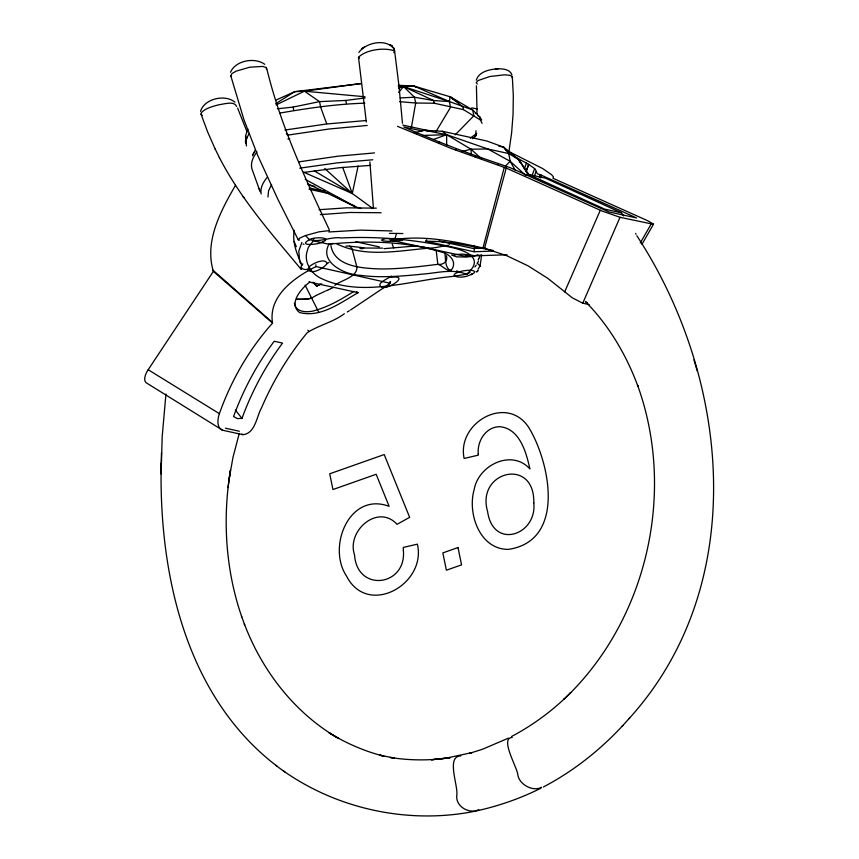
<?xml version="1.0" encoding="UTF-8"?>
<svg xmlns="http://www.w3.org/2000/svg" width="859" height="859" viewBox="0 0 859 859"><rect width="100%" height="100%" fill="white"/><g stroke="black" fill="none" stroke-linecap="round" stroke-linejoin="round"><path stroke-width="1.29" d="M446.669 145.107L446.669 134.68L442.256 131.266L424.507 130.278L414.274 132.78M477.056 112.282L476.401 85.836M165.948 394.088L162.168 436.844L161.138 473.921L161.202 463.269C158.754 573.039 185.319 696.391 277.242 766.378M161.213 463.248L161.492 452.639M509 151.098L511.62 132.898L513.048 114.569L513.317 95.703L512.329 76.623L509.999 75.324L504.662 74.808L489.866 76.505L478.195 80.499L476.197 82.571L477.282 84.032M474.479 245.867L474.383 248.434L485.485 248.068M247.886 128.914L245.567 135.808L245.738 143.646M307.479 269.554C312.225 275.105 323.242 268.384 327.193 263.584C325.11 257.582 313.675 263.23 309.841 266.107C308.961 272.486 296.688 268.888 302.808 263.938M474.63 255.832L507.089 254.79M402.892 233.551L396.547 233.433L395.022 238.512L401.593 239.457L402.624 239.983L401.905 240.456L388.665 241.39L383.511 240.971L381.428 240.026L385.444 238.609L394.99 238.523M478.066 269.232L480.031 265.946L477.132 263.165M391.414 276.136C389.116 278.166 373.837 283.985 382.459 287.443C389.857 288.645 409.915 274.977 391.167 277.274M228.022 487.644L230.491 470.034C222.384 518.9 225.53 569.904 241.755 616.837M475.467 136.635L476.026 130.761M390.555 281.451L390.297 282.901M480.138 254.726L478.935 258.57M200.534 111.38C204.131 98.721 225.079 93.846 234.936 102.189M481.674 254.704L480.031 266.451M229.138 478.86L232.993 457.332L239.253 433.43M474.071 251.601L474.361 248.734L438.906 240.982M411.3 128.055L415.67 103.026L414.489 97.228L403.547 86.587L398.286 86.168M300.607 267.493L301.284 269.393M358.117 165.98L352.287 193.511L372.602 208.318M294.315 230.33C291.92 242.227 297.096 254.597 302.078 265.302M482.951 247.993L504.265 167.43M390.856 240.209C422.156 234.486 454.024 241.315 484.508 248.358L506.241 168.074L451.78 148.693L397.545 126.337M476.273 80.177C479.011 71.34 490.038 69.289 498.134 68.806M230.48 72.296C235.441 60.377 254.951 56.995 264.744 64.339M235.495 185.297C220.881 210.627 204.152 241.4 213.386 271.358L272.561 323.113C248.992 349.312 230.599 381.289 218.981 414.897C217.542 419.826 216.693 427.965 222.588 430.23L242.904 434.675C255.316 433.57 256.626 416.422 261.458 408.004C273.076 380.913 288.431 355.401 307.243 332.691C318.474 325.357 333.217 322.125 344.352 313.739M450.717 241.959L449.364 244.407M241.98 418.397C251.794 391.521 265.42 366.009 282.557 343.085L274.225 341.259C256.991 364.13 243.355 389.664 233.551 416.551L237.363 418.591L241.98 418.397L235.398 410.097M416.379 133.714L416.787 132.651L403.751 126.939L422.08 130.944M439.228 143.163L439.636 142.1L416.787 132.651M455.807 149.638L456.215 148.564L439.636 142.1M456.118 149.745L456.526 148.682L475.371 155.64L474.963 156.703M475.242 156.81L475.65 155.747L509.988 167.612L608.773 211.883L636.594 217.961L540.128 174.678C535.35 174.152 537.165 170.855 534.717 168.654M497.941 164.531L498.349 163.468M524.28 168.976L526.513 163.113M526.052 171.338L528.693 164.413L527.909 163.929M526.148 171.403L528.79 164.477L534.631 168.6L532.075 175.58M534.223 176.471L536.048 171.682M539.205 177.094L540.128 174.678M236.569 106.441C234.206 100.643 224.199 104.143 218.873 104.755C212.753 106.419 205.516 108.148 201.435 112.604M389.997 281.806L388.987 284.136L390.201 283.266L316.026 266.569L315.822 264.787M252.986 154.577L255.209 150.067M252.439 155.812L253.942 152.354M472.031 273.581C468.005 276.469 474.393 273.753 474.952 271.584C471.892 269.329 466.641 270.445 462.754 270.929C443.845 275.471 460.821 279.884 470.056 274.901M653.441 224.296L620.005 217.295L582.778 303.195L572.309 297.815L547.688 278.273L528.027 265.828L506.52 255.595L484.508 248.358M266.548 69.278L266.032 67.421L262.693 66.422L249.754 67.206L236.042 71.179L231.941 73.584L230.76 75.699L243.913 119.605L257.603 155.168L277.844 199.234L298.245 239.801L299.351 240.133M426.762 239.704L425.785 241.164L439.432 241.594L455.388 243.28L491.96 250.173M564.674 291.867L600.291 210.272M541.524 787.263C533.396 791.944 519.684 784.986 517.88 775.215C517.773 768.161 499.272 737.999 512.243 737.462M470.174 272.174L467.296 274.107L451.748 276.523C408.938 280.496 360.297 298.363 319.408 277.532C309.97 272.282 303.345 260.492 307.608 249.862C308.113 245.234 313.642 242.914 313.718 238.437M247.081 137.859L245.266 141.338L246.35 143.593M477.379 263.294L478.495 261.211M201.285 112.851L201.06 114.268L202.294 115.428M358.869 52.442C365.816 42.445 386.561 38.043 394.152 49.124M478.699 259.031L478.173 259.955M323.285 241.626C320.343 244.461 296.065 246.984 309.562 239.64C313.889 236.526 334.301 237.331 321.996 242.206M387.044 286.874L385.39 286.992M246.415 145.955L246.2 138.922L249.25 133.499M301.853 242.485L298.782 251.15L299.566 260.041M640.256 243L651.122 224.102M641.952 244.321L653.227 224.704M330.908 245.567C334.452 267.02 363.089 268.341 380.269 268.942C399.553 269.103 418.73 266.666 437.832 264.336C442.406 265.152 448.312 273.581 451.974 269.103C457.117 261.469 449.171 253.641 441.709 252.138C405.384 241.132 366.503 240.37 328.954 244.171C318.861 262.65 345.458 274.944 360.415 275.331C376.21 277.478 392.219 276.77 408.057 275.481C412.814 275.084 417.571 274.633 422.317 274.139C437.134 273.076 452.07 268.448 466.523 274.246C487.654 256.497 461.015 248.927 445.542 246.265C411.343 239.221 376.231 236.225 341.345 237.964C330.694 236.236 318.678 243.398 308.671 239.253M466.523 274.246L465.428 273.516M436.071 131.491L450.546 107.343L449.364 101.555L450.18 96.788L414.199 86.136L398.383 85.277M271.605 184.588L268.588 190.677L267.965 197.001M213.386 271.358L148.188 369.724C145.633 373.418 141.907 381.557 147.888 383.812L222.588 430.23M331.885 243.526L329.759 244.428L313.417 240.778M512.093 77.901L512.404 76.816M474.844 267.009L476.273 265.087M256.981 151.914C253.33 156.531 250.356 162.576 251.87 168.589M267.321 177.233C263.434 181.807 259.966 187.756 261.136 193.984M398.608 92.407L403.547 86.587L414.199 86.136L449.364 101.555L472.675 109.952L479.837 117.049L481.727 119.959M628.992 718.682C750.422 584.979 730.386 378.669 636.873 235.785M478.731 809.693C469.615 814.343 455.42 806.826 456.763 795.294C458.513 786.296 445.724 756.049 460.811 755.931M476.938 271.723L478.238 270.456M553.271 178.135L553.314 176.718L551.639 174.753L542.663 168.557L506.692 150.454M543.393 786.984C573.189 771.339 599.979 750.208 622.807 725.522M622.099 726.317L629.658 717.931M470.915 256.025L474.619 255.671L462.325 254.103L455.968 254.543L453.219 255.671L456.687 256.862L465.922 257.034L473.148 256.379L478.055 254.683M455.227 134.863L473.867 115.74L472.675 109.952L450.18 96.788L462.904 106.945L463.452 109.63L480.449 120.035L482.049 123.32M505.468 166.077L510.149 161.277L508.721 153.546L503.653 147.136L486.774 140.994L442.256 131.266M570.634 692.773L563.826 699.376L570.634 692.773L569.882 693.514C648.481 614.668 675.507 489.501 637.485 385.015L637.904 386.228C626.351 354.907 608.945 325.454 585.473 301.595M472.686 138.696L476.509 135.024M393.83 52.71L394.625 51.003L399.027 86.351L402.463 123.256M564.621 698.592C548.708 713.453 530.894 726.317 511.61 736.442M328.954 262.478L327.29 263.369M311.774 298.159C303.281 300.263 286.251 298.857 305.095 299.243C309.219 299.254 312.708 297.708 316.058 295.507M476.681 271.927L477.636 271.154M358.063 292.672L309.766 282.117C301.777 287.948 287.872 303.474 299.555 312.526C320.579 318.066 340.389 302.776 357.784 292.865M470.367 138.149L476.745 133.317M387.602 285.113L388.73 284.318M387.216 285.392L386.733 285.736M386.4 285.972L350.536 310.002M362.401 48.308L361.51 48.888L364.646 46.837M448.377 245.32C440.764 246.05 431.25 249.894 423.884 246.952M353.919 291.416C341.807 298.996 329.298 306.395 315.468 310.357C308.252 312.719 295.582 312.977 294.39 303.087M275.653 103.703L294.723 91.666L361.478 83.506L304.419 91.172L294.723 91.666L275.846 100.127M349.345 310.733L348.453 311.28M347.874 311.634L347.283 311.989M320.246 284.125L316.627 286.154L312.719 282.278M321.717 283.878L316.627 286.154M389.535 241.422L389.02 241.293M316.413 295.313L325.217 291.169M315.854 266.655C294.54 277.328 268.062 296.044 272.539 323.005M333.217 243.398L328.954 244.171M540.923 788.175C520.178 798.634 498.037 806.204 475.349 811.164M276.147 104.916L304.419 91.172L364.989 96.766M331.671 288.27L333.636 287.336M331.08 288.549L330.5 288.817M508.442 738.149L482.554 749.231L469.304 753.418L472.01 752.591L446.519 758.046L431.39 759.775L450.277 757.724C430.423 760.634 410.173 760.634 390.34 757.466L394.453 758.153L379.839 755.115L383.919 756.231C364.495 751.238 345.919 743.228 328.89 732.641L338.693 738.504C294.777 713.217 262.188 670.954 244.343 623.924L244.643 624.783L241.465 616.032M330.103 289L328.535 289.719M328.149 289.891L327.365 290.235M326.774 290.492L326.195 290.75M345.952 246.114L349.323 246.018L351.932 248.391L356.786 266.634C358.235 277.017 340.894 280.227 334.785 285.381M305.289 235.624L299.727 238.093L298.245 239.801M433.408 139.491L446.669 134.68L487.762 148.972L508.721 153.546L518.847 159.667L529.004 174.71M398.608 88.166L403.547 86.587L449.364 101.555L433.602 100.535L414.489 97.228L400.187 97.915M462.002 151.528L470.957 149.198L487.762 148.972L510.149 161.277L525.386 175.129M526.299 175.129L528.822 174.549L545.508 178.189L621.401 212.796L623.645 215.899M279.583 113.13C307.726 108.245 336.288 103.993 364.871 103.177M277.35 108.792L293.091 107.096L319.527 101.62L345.823 100.449L365.107 97.926M474.093 811.422C405.545 824.941 331.263 807.847 275.771 765.294M287.443 135.174L328.986 129.022L367.233 125.457M284.92 130.031L326.195 124.04L365.859 120.539M298.953 161.846L338.124 156.177L374.524 152.913M299.791 168.16L337.415 162.845L372.785 159.763M287.883 139.029L289.719 138.728M303.571 172.455L339.08 167.763L370.605 165.379M428.512 248.187C398.168 250.742 364.71 258.001 336.234 243.559M320.343 214.61L349.753 212.484L381.138 212.742M415.273 246.007L383.984 248.67M319.076 209.693L346.778 207.835L376.306 208.157M328.825 231.973L360.565 230.137L392.015 230.953M467.983 256.304L466.351 255.166M470.367 256.079L466.147 256.487L390.705 240.23L389.9 238.695M239.36 431.25L225.455 428.201M422.778 135.464L446.669 134.68L470.957 149.198L481.566 158.84M495.385 68.903C501.087 68.634 509.505 68.452 511.964 74.84M382.577 248.133L365.515 248.026L349.602 246.136M389.428 233.39L396.547 233.433M475.403 113.42L477.228 113.485M453.423 255.359L451.49 254.94M463.452 109.63L434.16 103.22L415.67 103.026L399.639 101.663M362.444 248.68L359.942 248.519M471.72 107.858L477.217 108.953M498.811 146.223L503.653 147.136L518.847 159.667L527.877 174.398M329.405 230.62L319.097 231.812L305.525 235.538L309.294 239.672M446.669 134.68L424.507 130.278L428.383 131.126M402.796 125.07L429.822 130.976M621.401 212.796L604.704 209.145L528.822 174.549M308.188 184.975L314.781 186.424M309.347 187.96L324.949 191.374M309.036 189.227L328.643 193.511M425.742 241.207L474.039 251.762L492.175 251.096L493.334 250.398M355.809 241.755L379.281 246.887M360.49 247.478L363.797 248.197M582.778 303.195L589.134 304.58M619.919 217.273L601.601 210.842L506.241 168.074M458.47 272.035L456.881 270.725M307.458 183.611L355.733 206.976L360.823 208.49M492.637 250.377L493.474 250.753M303.109 244.042L303.957 244.332M303.624 172.187L352.287 193.511L342.677 167.312M553.142 178.328L647.697 220.742L653.516 224.102M450.996 270.843C444.672 267.976 445.864 259.482 444.962 254.049M403.547 86.587L433.602 100.535L434.16 103.22M587.32 302.733L586.096 302.057M513.682 156.241L527.63 163.768M357.945 292.608L356.528 291.62M336.825 197.098L355.733 206.976L353.747 205.258M305.213 179.306L355.733 206.976M474.136 246.222L475.295 246.92M314.297 170.855L352.287 193.511L324.756 168.514M414.199 86.136L416.379 87.457M359.352 58.197L358.504 57.328L366.321 121.978M219.389 413.662L148.188 369.724M231.5 76.666L230.824 75.914M458.964 102.79L450.18 96.788L454.411 100.02M477.647 115.557L479.837 117.049L480.449 120.035M241.97 434.02L242.904 434.675M304.419 91.172L319.527 101.62L320.718 107.418L326.667 123.632M283.309 770.813L284.801 771.908M242.625 196.378L244.525 198.01M213 270.241L272.378 322.383M309.723 282.074L309.154 281.43M286.401 133.714L288.366 135.497M313.342 282.386L317.325 286.305M307.866 330.21L308.649 331.005M300.886 269.028C271.455 233.627 240.477 198.697 219.346 157.455M503.653 147.136L506.015 150.25M299.673 261.855L301.262 264.014M465.975 256.25L465.428 255.338M510.149 161.277L515.164 170.125M296.323 246.683L294.143 241.443M305.117 285.177L318.818 312.354M635.681 233.39L636.047 234.217M201.027 114.15L207.663 132.007L215.255 149.208M215.179 149.058L219.421 157.605M329.233 229.654C304.612 177.426 280.206 124.523 266.655 68.129M247.016 131.792L237.621 108.084M394.603 50.96C384.263 47.148 366.127 49.607 358.482 57.274M392.262 244.214L393.68 247.897M394.034 49.124L393.486 47.653L394.56 50.574M252.084 169.341L260.17 191.75M259.074 188.55L259.794 190.537M693.943 359.867L697.25 370.991M518.847 159.667L519.577 162.158M446.444 255.714C448.28 261.147 443.094 265.324 437.832 264.336L436.179 250.484M345.823 100.449L346.456 103.563M293.091 107.096L293.714 110.135M245.567 135.808L246.2 138.922M369.885 161.932L373.386 207.867M470.957 149.198L471.344 154.47M403.386 550.555C406.597 586.257 357.086 592.882 354.52 554.839C346.317 530.926 377.885 503.31 397.041 524.323L409.657 517.333L384.198 454.572L329.716 473.792L332.948 489.533L376.156 474.286L389.138 506.359C349.538 491.359 326.978 546.657 346.392 575.831C367.523 617.814 426.869 584.195 417.377 544.155L403.258 547.441L403.386 550.555M478.248 453.928L478.248 455.163L464.128 458.459C456.505 422.8 506.993 393.755 528.843 427.61C549.975 462.303 566.145 540.859 508.399 549.373C479.569 549.642 467.167 513.124 474.211 489.458C478.377 465.159 511.803 448.656 529.885 468.928C526.309 452.586 519.867 428.727 499.97 426.698C486.022 426.579 477.013 441.021 478.248 453.928M533.793 502.869C537.219 535.361 492.969 550.136 487.59 511.502C475.757 471.108 534.899 456.601 533.793 502.869M541.514 175.3L540.579 177.738L541.514 175.3M458.008 547.548L442.836 552.895L446.39 570.215L461.562 564.857L458.008 547.548M391.436 45.624L389.911 44.593L392.606 46.461L391.436 45.624"/></g></svg>
